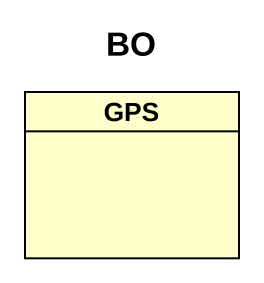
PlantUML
@startuml
title BO
hide circle
hide empty members
class GPS
@enduml
